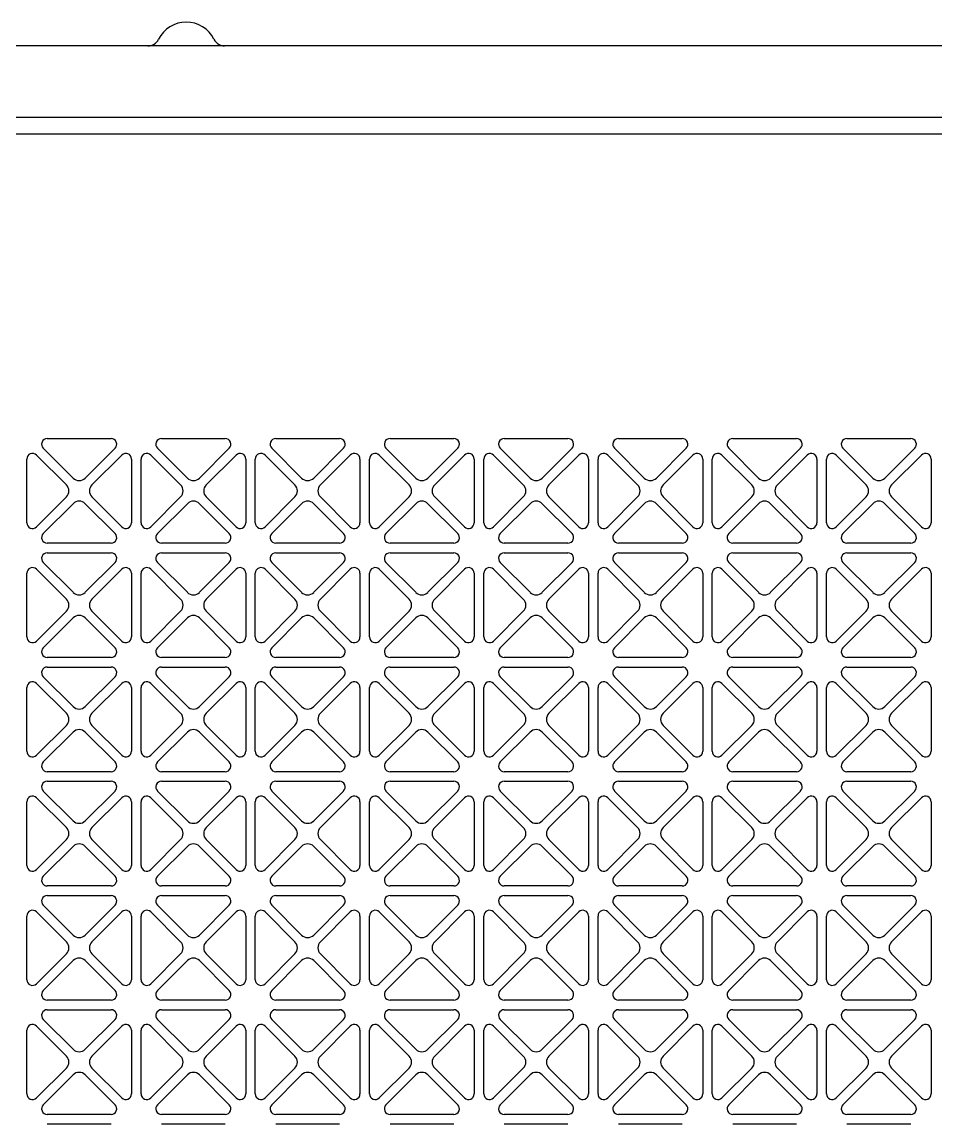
# Model space of a CAD drawing. Extents: x 59521 to 184406, y -1257 to 56672.
# Drawn here: x 69273.7 to 69465.7, y 19980.2 to 20211.7 of the extents above; entities that cross this region are included whole.
import ezdxf

# ---------------------------------------------------------------- set-up
doc = ezdxf.new("R2010")
doc.units = 0
doc.header["$MEASUREMENT"] = 0
doc.layers.get('0').update_dxf_attribs({"linetype": 'CONTINUOUS'})
for name, color, linetype in [('4215-12649_2_1_0', 7, 'CONTINUOUS'), ('4215-12661_1_0', 7, 'CONTINUOUS'), ('WANGKONG_0', 7, 'CONTINUOUS')]:
    doc.layers.add(name, color=color, linetype=linetype)

# ---------------------------------------------------------------- blocks, each defined once
blk = doc.blocks.new('ju77')
at = {"layer": '4215-12649_2_1_0', "color": 87, "linetype": 'Continuous'}
for p, q in [((325.96, 477.5), (-405.04, 477.5)), ((-405.04, 462.5), (325.96, 462.5))]:
    blk.add_line(p, q, dxfattribs=at)
for centre, radius, start, end in [((-189.54, 476), 6.5, 26.3878, 153.6122), ((-197.6, 480), 2.5, 270, 333.6122), ((-181.48, 480), 2.5, 206.3878, 270)]:
    blk.add_arc(centre, radius, start, end, dxfattribs=at)
at = {"layer": '4215-12661_1_0', "color": 87, "linetype": 'Continuous'}
blk.add_line((-397.04, 459), (316.96, 459), dxfattribs=at)
at = {"layer": 'WANGKONG_0', "color": 87, "linetype": 'Continuous'}
for p, q in [((-218.73, 395), (-205.35, 395)), ((-194.73, 395), (-181.35, 395)), ((-170.73, 395), (-157.35, 395)), ((-146.73, 395), (-133.35, 395)), ((-122.73, 395), (-109.35, 395)), ((-98.73, 395), (-85.35, 395)), ((-74.73, 395), (-61.35, 395)), ((-50.73, 395), (-37.35, 395)), ((-220.99, 391.54), (-214.73, 385.27)), ((-213.31, 386.69), (-219.58, 392.95)), ((-204.5, 392.95), (-210.77, 386.69)), ((-209.35, 385.27), (-203.09, 391.54)), ((-196.99, 391.54), (-190.73, 385.27)), ((-189.31, 386.69), (-195.58, 392.95)), ((-180.5, 392.95), (-186.77, 386.69)), ((-185.35, 385.27), (-179.09, 391.54)), ((-172.99, 391.54), (-166.73, 385.27)), ((-165.31, 386.69), (-171.58, 392.95)), ((-156.5, 392.95), (-162.77, 386.69)), ((-161.35, 385.27), (-155.09, 391.54)), ((-148.99, 391.54), (-142.73, 385.27)), ((-141.31, 386.69), (-147.58, 392.95)), ((-132.5, 392.95), (-138.77, 386.69)), ((-137.35, 385.27), (-131.09, 391.54)), ((-124.99, 391.54), (-118.73, 385.27)), ((-117.31, 386.69), (-123.58, 392.95)), ((-108.5, 392.95), (-114.77, 386.69)), ((-113.35, 385.27), (-107.09, 391.54)), ((-100.99, 391.54), (-94.73, 385.27)), ((-93.31, 386.69), (-99.58, 392.95)), ((-84.5, 392.95), (-90.77, 386.69)), ((-89.35, 385.27), (-83.09, 391.54)), ((-76.99, 391.54), (-70.73, 385.27)), ((-69.31, 386.69), (-75.58, 392.95)), ((-60.5, 392.95), (-66.77, 386.69)), ((-65.35, 385.27), (-59.09, 391.54)), ((-52.99, 391.54), (-46.73, 385.27)), ((-45.31, 386.69), (-51.58, 392.95)), ((-36.5, 392.95), (-42.77, 386.69)), ((-41.35, 385.27), (-35.09, 391.54)), ((-223.04, 377.31), (-223.04, 390.69)), ((-201.04, 390.69), (-201.04, 377.31)), ((-199.04, 377.31), (-199.04, 390.69)), ((-177.04, 390.69), (-177.04, 377.31)), ((-175.04, 377.31), (-175.04, 390.69)), ((-153.04, 390.69), (-153.04, 377.31)), ((-151.04, 377.31), (-151.04, 390.69)), ((-129.04, 390.69), (-129.04, 377.31)), ((-127.04, 377.31), (-127.04, 390.69)), ((-105.04, 390.69), (-105.04, 377.31)), ((-103.04, 377.31), (-103.04, 390.69)), ((-81.04, 390.69), (-81.04, 377.31)), ((-79.04, 377.31), (-79.04, 390.69)), ((-57.04, 390.69), (-57.04, 377.31)), ((-55.04, 377.31), (-55.04, 390.69)), ((-33.04, 390.69), (-33.04, 377.31)), ((-214.73, 382.73), (-220.99, 376.46)), ((-203.09, 376.46), (-209.35, 382.73)), ((-190.73, 382.73), (-196.99, 376.46)), ((-179.09, 376.46), (-185.35, 382.73)), ((-166.73, 382.73), (-172.99, 376.46)), ((-155.09, 376.46), (-161.35, 382.73)), ((-142.73, 382.73), (-148.99, 376.46)), ((-131.09, 376.46), (-137.35, 382.73)), ((-118.73, 382.73), (-124.99, 376.46)), ((-107.09, 376.46), (-113.35, 382.73)), ((-94.73, 382.73), (-100.99, 376.46)), ((-83.09, 376.46), (-89.35, 382.73)), ((-70.73, 382.73), (-76.99, 376.46)), ((-59.09, 376.46), (-65.35, 382.73)), ((-46.73, 382.73), (-52.99, 376.46)), ((-35.09, 376.46), (-41.35, 382.73)), ((-219.58, 375.05), (-213.31, 381.31)), ((-210.77, 381.31), (-204.5, 375.05)), ((-195.58, 375.05), (-189.31, 381.31)), ((-186.77, 381.31), (-180.5, 375.05)), ((-171.58, 375.05), (-165.31, 381.31)), ((-162.77, 381.31), (-156.5, 375.05)), ((-147.58, 375.05), (-141.31, 381.31)), ((-138.77, 381.31), (-132.5, 375.05)), ((-123.58, 375.05), (-117.31, 381.31)), ((-114.77, 381.31), (-108.5, 375.05)), ((-99.58, 375.05), (-93.31, 381.31)), ((-90.77, 381.31), (-84.5, 375.05)), ((-75.58, 375.05), (-69.31, 381.31)), ((-66.77, 381.31), (-60.5, 375.05)), ((-51.58, 375.05), (-45.31, 381.31)), ((-42.77, 381.31), (-36.5, 375.05)), ((-205.35, 373), (-218.73, 373)), ((-181.35, 373), (-194.73, 373)), ((-157.35, 373), (-170.73, 373)), ((-133.35, 373), (-146.73, 373)), ((-109.35, 373), (-122.73, 373)), ((-85.35, 373), (-98.73, 373)), ((-61.35, 373), (-74.73, 373)), ((-37.35, 373), (-50.73, 373)), ((-218.73, 371), (-205.35, 371)), ((-194.73, 371), (-181.35, 371)), ((-170.73, 371), (-157.35, 371)), ((-146.73, 371), (-133.35, 371)), ((-122.73, 371), (-109.35, 371)), ((-98.73, 371), (-85.35, 371)), ((-74.73, 371), (-61.35, 371)), ((-50.73, 371), (-37.35, 371)), ((-213.31, 362.69), (-219.58, 368.95)), ((-204.5, 368.95), (-210.77, 362.69)), ((-189.31, 362.69), (-195.58, 368.95)), ((-180.5, 368.95), (-186.77, 362.69)), ((-165.31, 362.69), (-171.58, 368.95)), ((-156.5, 368.95), (-162.77, 362.69)), ((-141.31, 362.69), (-147.58, 368.95)), ((-132.5, 368.95), (-138.77, 362.69)), ((-117.31, 362.69), (-123.58, 368.95)), ((-108.5, 368.95), (-114.77, 362.69)), ((-93.31, 362.69), (-99.58, 368.95)), ((-84.5, 368.95), (-90.77, 362.69)), ((-69.31, 362.69), (-75.58, 368.95)), ((-60.5, 368.95), (-66.77, 362.69)), ((-45.31, 362.69), (-51.58, 368.95)), ((-36.5, 368.95), (-42.77, 362.69)), ((-223.04, 353.31), (-223.04, 366.69)), ((-220.99, 367.54), (-214.73, 361.27)), ((-209.35, 361.27), (-203.09, 367.54)), ((-201.04, 366.69), (-201.04, 353.31)), ((-199.04, 353.31), (-199.04, 366.69)), ((-196.99, 367.54), (-190.73, 361.27)), ((-185.35, 361.27), (-179.09, 367.54)), ((-177.04, 366.69), (-177.04, 353.31)), ((-175.04, 353.31), (-175.04, 366.69)), ((-172.99, 367.54), (-166.73, 361.27)), ((-161.35, 361.27), (-155.09, 367.54)), ((-153.04, 366.69), (-153.04, 353.31)), ((-151.04, 353.31), (-151.04, 366.69)), ((-148.99, 367.54), (-142.73, 361.27)), ((-137.35, 361.27), (-131.09, 367.54)), ((-129.04, 366.69), (-129.04, 353.31)), ((-127.04, 353.31), (-127.04, 366.69)), ((-124.99, 367.54), (-118.73, 361.27)), ((-113.35, 361.27), (-107.09, 367.54)), ((-105.04, 366.69), (-105.04, 353.31)), ((-103.04, 353.31), (-103.04, 366.69)), ((-100.99, 367.54), (-94.73, 361.27)), ((-89.35, 361.27), (-83.09, 367.54)), ((-81.04, 366.69), (-81.04, 353.31)), ((-79.04, 353.31), (-79.04, 366.69)), ((-76.99, 367.54), (-70.73, 361.27)), ((-65.35, 361.27), (-59.09, 367.54)), ((-57.04, 366.69), (-57.04, 353.31)), ((-55.04, 353.31), (-55.04, 366.69)), ((-52.99, 367.54), (-46.73, 361.27)), ((-41.35, 361.27), (-35.09, 367.54)), ((-33.04, 366.69), (-33.04, 353.31)), ((-214.73, 358.73), (-220.99, 352.46)), ((-219.58, 351.05), (-213.31, 357.31)), ((-210.77, 357.31), (-204.5, 351.05)), ((-203.09, 352.46), (-209.35, 358.73)), ((-190.73, 358.73), (-196.99, 352.46)), ((-195.58, 351.05), (-189.31, 357.31)), ((-186.77, 357.31), (-180.5, 351.05)), ((-179.09, 352.46), (-185.35, 358.73)), ((-166.73, 358.73), (-172.99, 352.46)), ((-171.58, 351.05), (-165.31, 357.31)), ((-162.77, 357.31), (-156.5, 351.05)), ((-155.09, 352.46), (-161.35, 358.73)), ((-142.73, 358.73), (-148.99, 352.46)), ((-147.58, 351.05), (-141.31, 357.31)), ((-138.77, 357.31), (-132.5, 351.05)), ((-131.09, 352.46), (-137.35, 358.73)), ((-118.73, 358.73), (-124.99, 352.46)), ((-123.58, 351.05), (-117.31, 357.31)), ((-114.77, 357.31), (-108.5, 351.05)), ((-107.09, 352.46), (-113.35, 358.73)), ((-94.73, 358.73), (-100.99, 352.46)), ((-99.58, 351.05), (-93.31, 357.31)), ((-90.77, 357.31), (-84.5, 351.05)), ((-83.09, 352.46), (-89.35, 358.73)), ((-70.73, 358.73), (-76.99, 352.46)), ((-75.58, 351.05), (-69.31, 357.31)), ((-66.77, 357.31), (-60.5, 351.05)), ((-59.09, 352.46), (-65.35, 358.73)), ((-46.73, 358.73), (-52.99, 352.46)), ((-51.58, 351.05), (-45.31, 357.31)), ((-42.77, 357.31), (-36.5, 351.05)), ((-35.09, 352.46), (-41.35, 358.73)), ((-205.35, 349), (-218.73, 349)), ((-181.35, 349), (-194.73, 349)), ((-157.35, 349), (-170.73, 349)), ((-133.35, 349), (-146.73, 349)), ((-109.35, 349), (-122.73, 349)), ((-85.35, 349), (-98.73, 349)), ((-61.35, 349), (-74.73, 349)), ((-37.35, 349), (-50.73, 349)), ((-213.31, 338.69), (-219.58, 344.95)), ((-218.73, 347), (-205.35, 347)), ((-204.5, 344.95), (-210.77, 338.69)), ((-189.31, 338.69), (-195.58, 344.95)), ((-194.73, 347), (-181.35, 347)), ((-180.5, 344.95), (-186.77, 338.69)), ((-165.31, 338.69), (-171.58, 344.95)), ((-170.73, 347), (-157.35, 347)), ((-156.5, 344.95), (-162.77, 338.69)), ((-141.31, 338.69), (-147.58, 344.95)), ((-146.73, 347), (-133.35, 347)), ((-132.5, 344.95), (-138.77, 338.69)), ((-117.31, 338.69), (-123.58, 344.95)), ((-122.73, 347), (-109.35, 347)), ((-108.5, 344.95), (-114.77, 338.69)), ((-93.31, 338.69), (-99.58, 344.95)), ((-98.73, 347), (-85.35, 347)), ((-84.5, 344.95), (-90.77, 338.69)), ((-69.31, 338.69), (-75.58, 344.95)), ((-74.73, 347), (-61.35, 347)), ((-60.5, 344.95), (-66.77, 338.69)), ((-45.31, 338.69), (-51.58, 344.95)), ((-50.73, 347), (-37.35, 347)), ((-36.5, 344.95), (-42.77, 338.69)), ((-223.04, 329.31), (-223.04, 342.69)), ((-220.99, 343.54), (-214.73, 337.27)), ((-209.35, 337.27), (-203.09, 343.54)), ((-201.04, 342.69), (-201.04, 329.31)), ((-199.04, 329.31), (-199.04, 342.69)), ((-196.99, 343.54), (-190.73, 337.27)), ((-185.35, 337.27), (-179.09, 343.54)), ((-177.04, 342.69), (-177.04, 329.31)), ((-175.04, 329.31), (-175.04, 342.69)), ((-172.99, 343.54), (-166.73, 337.27)), ((-161.35, 337.27), (-155.09, 343.54)), ((-153.04, 342.69), (-153.04, 329.31)), ((-151.04, 329.31), (-151.04, 342.69)), ((-148.99, 343.54), (-142.73, 337.27)), ((-137.35, 337.27), (-131.09, 343.54)), ((-129.04, 342.69), (-129.04, 329.31)), ((-127.04, 329.31), (-127.04, 342.69)), ((-124.99, 343.54), (-118.73, 337.27)), ((-113.35, 337.27), (-107.09, 343.54)), ((-105.04, 342.69), (-105.04, 329.31)), ((-103.04, 329.31), (-103.04, 342.69)), ((-100.99, 343.54), (-94.73, 337.27)), ((-89.35, 337.27), (-83.09, 343.54)), ((-81.04, 342.69), (-81.04, 329.31)), ((-79.04, 329.31), (-79.04, 342.69)), ((-76.99, 343.54), (-70.73, 337.27)), ((-65.35, 337.27), (-59.09, 343.54)), ((-57.04, 342.69), (-57.04, 329.31)), ((-55.04, 329.31), (-55.04, 342.69)), ((-52.99, 343.54), (-46.73, 337.27)), ((-41.35, 337.27), (-35.09, 343.54)), ((-33.04, 342.69), (-33.04, 329.31)), ((-214.73, 334.73), (-220.99, 328.46)), ((-203.09, 328.46), (-209.35, 334.73)), ((-190.73, 334.73), (-196.99, 328.46)), ((-179.09, 328.46), (-185.35, 334.73)), ((-166.73, 334.73), (-172.99, 328.46)), ((-155.09, 328.46), (-161.35, 334.73)), ((-142.73, 334.73), (-148.99, 328.46)), ((-131.09, 328.46), (-137.35, 334.73)), ((-118.73, 334.73), (-124.99, 328.46)), ((-107.09, 328.46), (-113.35, 334.73)), ((-94.73, 334.73), (-100.99, 328.46)), ((-83.09, 328.46), (-89.35, 334.73)), ((-70.73, 334.73), (-76.99, 328.46)), ((-59.09, 328.46), (-65.35, 334.73)), ((-46.73, 334.73), (-52.99, 328.46)), ((-35.09, 328.46), (-41.35, 334.73)), ((-219.58, 327.05), (-213.31, 333.31)), ((-210.77, 333.31), (-204.5, 327.05)), ((-195.58, 327.05), (-189.31, 333.31)), ((-186.77, 333.31), (-180.5, 327.05)), ((-171.58, 327.05), (-165.31, 333.31)), ((-162.77, 333.31), (-156.5, 327.05)), ((-147.58, 327.05), (-141.31, 333.31)), ((-138.77, 333.31), (-132.5, 327.05)), ((-123.58, 327.05), (-117.31, 333.31)), ((-114.77, 333.31), (-108.5, 327.05)), ((-99.58, 327.05), (-93.31, 333.31)), ((-90.77, 333.31), (-84.5, 327.05)), ((-75.58, 327.05), (-69.31, 333.31)), ((-66.77, 333.31), (-60.5, 327.05)), ((-51.58, 327.05), (-45.31, 333.31)), ((-42.77, 333.31), (-36.5, 327.05)), ((-205.35, 325), (-218.73, 325)), ((-181.35, 325), (-194.73, 325)), ((-157.35, 325), (-170.73, 325)), ((-133.35, 325), (-146.73, 325)), ((-109.35, 325), (-122.73, 325)), ((-85.35, 325), (-98.73, 325)), ((-61.35, 325), (-74.73, 325)), ((-37.35, 325), (-50.73, 325)), ((-218.73, 323), (-205.35, 323)), ((-194.73, 323), (-181.35, 323)), ((-170.73, 323), (-157.35, 323)), ((-146.73, 323), (-133.35, 323)), ((-122.73, 323), (-109.35, 323)), ((-98.73, 323), (-85.35, 323)), ((-74.73, 323), (-61.35, 323)), ((-50.73, 323), (-37.35, 323)), ((-220.99, 319.54), (-214.73, 313.27)), ((-213.31, 314.69), (-219.58, 320.95)), ((-204.5, 320.95), (-210.77, 314.69)), ((-209.35, 313.27), (-203.09, 319.54)), ((-196.99, 319.54), (-190.73, 313.27)), ((-189.31, 314.69), (-195.58, 320.95)), ((-180.5, 320.95), (-186.77, 314.69)), ((-185.35, 313.27), (-179.09, 319.54)), ((-172.99, 319.54), (-166.73, 313.27)), ((-165.31, 314.69), (-171.58, 320.95)), ((-156.5, 320.95), (-162.77, 314.69)), ((-161.35, 313.27), (-155.09, 319.54)), ((-148.99, 319.54), (-142.73, 313.27)), ((-141.31, 314.69), (-147.58, 320.95)), ((-132.5, 320.95), (-138.77, 314.69)), ((-137.35, 313.27), (-131.09, 319.54)), ((-124.99, 319.54), (-118.73, 313.27)), ((-117.31, 314.69), (-123.58, 320.95)), ((-108.5, 320.95), (-114.77, 314.69)), ((-113.35, 313.27), (-107.09, 319.54)), ((-100.99, 319.54), (-94.73, 313.27)), ((-93.31, 314.69), (-99.58, 320.95)), ((-84.5, 320.95), (-90.77, 314.69)), ((-89.35, 313.27), (-83.09, 319.54)), ((-76.99, 319.54), (-70.73, 313.27)), ((-69.31, 314.69), (-75.58, 320.95)), ((-60.5, 320.95), (-66.77, 314.69)), ((-65.35, 313.27), (-59.09, 319.54)), ((-52.99, 319.54), (-46.73, 313.27)), ((-45.31, 314.69), (-51.58, 320.95)), ((-36.5, 320.95), (-42.77, 314.69)), ((-41.35, 313.27), (-35.09, 319.54)), ((-223.04, 305.31), (-223.04, 318.69)), ((-201.04, 318.69), (-201.04, 305.31)), ((-199.04, 305.31), (-199.04, 318.69)), ((-177.04, 318.69), (-177.04, 305.31)), ((-175.04, 305.31), (-175.04, 318.69)), ((-153.04, 318.69), (-153.04, 305.31)), ((-151.04, 305.31), (-151.04, 318.69)), ((-129.04, 318.69), (-129.04, 305.31)), ((-127.04, 305.31), (-127.04, 318.69)), ((-105.04, 318.69), (-105.04, 305.31)), ((-103.04, 305.31), (-103.04, 318.69)), ((-81.04, 318.69), (-81.04, 305.31)), ((-79.04, 305.31), (-79.04, 318.69)), ((-57.04, 318.69), (-57.04, 305.31)), ((-55.04, 305.31), (-55.04, 318.69)), ((-33.04, 318.69), (-33.04, 305.31)), ((-214.73, 310.73), (-220.99, 304.46)), ((-203.09, 304.46), (-209.35, 310.73)), ((-190.73, 310.73), (-196.99, 304.46)), ((-179.09, 304.46), (-185.35, 310.73)), ((-166.73, 310.73), (-172.99, 304.46)), ((-155.09, 304.46), (-161.35, 310.73)), ((-142.73, 310.73), (-148.99, 304.46)), ((-131.09, 304.46), (-137.35, 310.73)), ((-118.73, 310.73), (-124.99, 304.46)), ((-107.09, 304.46), (-113.35, 310.73)), ((-94.73, 310.73), (-100.99, 304.46)), ((-83.09, 304.46), (-89.35, 310.73)), ((-70.73, 310.73), (-76.99, 304.46)), ((-59.09, 304.46), (-65.35, 310.73)), ((-46.73, 310.73), (-52.99, 304.46)), ((-35.09, 304.46), (-41.35, 310.73)), ((-219.58, 303.05), (-213.31, 309.31)), ((-210.77, 309.31), (-204.5, 303.05)), ((-195.58, 303.05), (-189.31, 309.31)), ((-186.77, 309.31), (-180.5, 303.05)), ((-171.58, 303.05), (-165.31, 309.31)), ((-162.77, 309.31), (-156.5, 303.05)), ((-147.58, 303.05), (-141.31, 309.31)), ((-138.77, 309.31), (-132.5, 303.05)), ((-123.58, 303.05), (-117.31, 309.31)), ((-114.77, 309.31), (-108.5, 303.05)), ((-99.58, 303.05), (-93.31, 309.31)), ((-90.77, 309.31), (-84.5, 303.05)), ((-75.58, 303.05), (-69.31, 309.31)), ((-66.77, 309.31), (-60.5, 303.05)), ((-51.58, 303.05), (-45.31, 309.31)), ((-42.77, 309.31), (-36.5, 303.05)), ((-205.35, 301), (-218.73, 301)), ((-181.35, 301), (-194.73, 301)), ((-157.35, 301), (-170.73, 301)), ((-133.35, 301), (-146.73, 301)), ((-109.35, 301), (-122.73, 301)), ((-85.35, 301), (-98.73, 301)), ((-61.35, 301), (-74.73, 301)), ((-37.35, 301), (-50.73, 301)), ((-218.73, 299), (-205.35, 299)), ((-194.73, 299), (-181.35, 299)), ((-170.73, 299), (-157.35, 299)), ((-146.73, 299), (-133.35, 299)), ((-122.73, 299), (-109.35, 299)), ((-98.73, 299), (-85.35, 299)), ((-74.73, 299), (-61.35, 299)), ((-50.73, 299), (-37.35, 299)), ((-213.31, 290.69), (-219.58, 296.95)), ((-204.5, 296.95), (-210.77, 290.69)), ((-189.31, 290.69), (-195.58, 296.95)), ((-180.5, 296.95), (-186.77, 290.69)), ((-165.31, 290.69), (-171.58, 296.95)), ((-156.5, 296.95), (-162.77, 290.69)), ((-141.31, 290.69), (-147.58, 296.95)), ((-132.5, 296.95), (-138.77, 290.69)), ((-117.31, 290.69), (-123.58, 296.95)), ((-108.5, 296.95), (-114.77, 290.69)), ((-93.31, 290.69), (-99.58, 296.95)), ((-84.5, 296.95), (-90.77, 290.69)), ((-69.31, 290.69), (-75.58, 296.95)), ((-60.5, 296.95), (-66.77, 290.69)), ((-45.31, 290.69), (-51.58, 296.95)), ((-36.5, 296.95), (-42.77, 290.69)), ((-223.04, 281.31), (-223.04, 294.69)), ((-220.99, 295.54), (-214.73, 289.27)), ((-209.35, 289.27), (-203.09, 295.54)), ((-201.04, 294.69), (-201.04, 281.31)), ((-199.04, 281.31), (-199.04, 294.69)), ((-196.99, 295.54), (-190.73, 289.27)), ((-185.35, 289.27), (-179.09, 295.54)), ((-177.04, 294.69), (-177.04, 281.31)), ((-175.04, 281.31), (-175.04, 294.69)), ((-172.99, 295.54), (-166.73, 289.27)), ((-161.35, 289.27), (-155.09, 295.54)), ((-153.04, 294.69), (-153.04, 281.31)), ((-151.04, 281.31), (-151.04, 294.69)), ((-148.99, 295.54), (-142.73, 289.27)), ((-137.35, 289.27), (-131.09, 295.54)), ((-129.04, 294.69), (-129.04, 281.31)), ((-127.04, 281.31), (-127.04, 294.69)), ((-124.99, 295.54), (-118.73, 289.27)), ((-113.35, 289.27), (-107.09, 295.54)), ((-105.04, 294.69), (-105.04, 281.31)), ((-103.04, 281.31), (-103.04, 294.69)), ((-100.99, 295.54), (-94.73, 289.27)), ((-89.35, 289.27), (-83.09, 295.54)), ((-81.04, 294.69), (-81.04, 281.31)), ((-79.04, 281.31), (-79.04, 294.69)), ((-76.99, 295.54), (-70.73, 289.27)), ((-65.35, 289.27), (-59.09, 295.54)), ((-57.04, 294.69), (-57.04, 281.31)), ((-55.04, 281.31), (-55.04, 294.69)), ((-52.99, 295.54), (-46.73, 289.27)), ((-41.35, 289.27), (-35.09, 295.54)), ((-33.04, 294.69), (-33.04, 281.31)), ((-214.73, 286.73), (-220.99, 280.46)), ((-219.58, 279.05), (-213.31, 285.31)), ((-210.77, 285.31), (-204.5, 279.05)), ((-203.09, 280.46), (-209.35, 286.73)), ((-190.73, 286.73), (-196.99, 280.46)), ((-195.58, 279.05), (-189.31, 285.31)), ((-186.77, 285.31), (-180.5, 279.05)), ((-179.09, 280.46), (-185.35, 286.73)), ((-166.73, 286.73), (-172.99, 280.46)), ((-171.58, 279.05), (-165.31, 285.31)), ((-162.77, 285.31), (-156.5, 279.05)), ((-155.09, 280.46), (-161.35, 286.73)), ((-142.73, 286.73), (-148.99, 280.46)), ((-147.58, 279.05), (-141.31, 285.31)), ((-138.77, 285.31), (-132.5, 279.05)), ((-131.09, 280.46), (-137.35, 286.73)), ((-118.73, 286.73), (-124.99, 280.46)), ((-123.58, 279.05), (-117.31, 285.31)), ((-114.77, 285.31), (-108.5, 279.05)), ((-107.09, 280.46), (-113.35, 286.73)), ((-94.73, 286.73), (-100.99, 280.46)), ((-99.58, 279.05), (-93.31, 285.31)), ((-90.77, 285.31), (-84.5, 279.05)), ((-83.09, 280.46), (-89.35, 286.73)), ((-70.73, 286.73), (-76.99, 280.46)), ((-75.58, 279.05), (-69.31, 285.31)), ((-66.77, 285.31), (-60.5, 279.05)), ((-59.09, 280.46), (-65.35, 286.73)), ((-46.73, 286.73), (-52.99, 280.46)), ((-51.58, 279.05), (-45.31, 285.31)), ((-42.77, 285.31), (-36.5, 279.05)), ((-35.09, 280.46), (-41.35, 286.73)), ((-205.35, 277), (-218.73, 277)), ((-181.35, 277), (-194.73, 277)), ((-157.35, 277), (-170.73, 277)), ((-133.35, 277), (-146.73, 277)), ((-109.35, 277), (-122.73, 277)), ((-85.35, 277), (-98.73, 277)), ((-61.35, 277), (-74.73, 277)), ((-37.35, 277), (-50.73, 277)), ((-218.73, 275), (-205.35, 275)), ((-194.73, 275), (-181.35, 275)), ((-170.73, 275), (-157.35, 275)), ((-146.73, 275), (-133.35, 275)), ((-122.73, 275), (-109.35, 275)), ((-98.73, 275), (-85.35, 275)), ((-74.73, 275), (-61.35, 275)), ((-50.73, 275), (-37.35, 275)), ((-220.99, 271.54), (-214.73, 265.27)), ((-213.31, 266.69), (-219.58, 272.95)), ((-204.5, 272.95), (-210.77, 266.69)), ((-209.35, 265.27), (-203.09, 271.54)), ((-196.99, 271.54), (-190.73, 265.27)), ((-189.31, 266.69), (-195.58, 272.95)), ((-180.5, 272.95), (-186.77, 266.69)), ((-185.35, 265.27), (-179.09, 271.54)), ((-172.99, 271.54), (-166.73, 265.27)), ((-165.31, 266.69), (-171.58, 272.95)), ((-156.5, 272.95), (-162.77, 266.69)), ((-161.35, 265.27), (-155.09, 271.54)), ((-148.99, 271.54), (-142.73, 265.27)), ((-141.31, 266.69), (-147.58, 272.95)), ((-132.5, 272.95), (-138.77, 266.69)), ((-137.35, 265.27), (-131.09, 271.54)), ((-124.99, 271.54), (-118.73, 265.27)), ((-117.31, 266.69), (-123.58, 272.95)), ((-108.5, 272.95), (-114.77, 266.69)), ((-113.35, 265.27), (-107.09, 271.54)), ((-100.99, 271.54), (-94.73, 265.27)), ((-93.31, 266.69), (-99.58, 272.95)), ((-84.5, 272.95), (-90.77, 266.69)), ((-89.35, 265.27), (-83.09, 271.54)), ((-76.99, 271.54), (-70.73, 265.27)), ((-69.31, 266.69), (-75.58, 272.95)), ((-60.5, 272.95), (-66.77, 266.69)), ((-65.35, 265.27), (-59.09, 271.54)), ((-52.99, 271.54), (-46.73, 265.27)), ((-45.31, 266.69), (-51.58, 272.95)), ((-36.5, 272.95), (-42.77, 266.69)), ((-41.35, 265.27), (-35.09, 271.54)), ((-223.04, 257.31), (-223.04, 270.69)), ((-201.04, 270.69), (-201.04, 257.31)), ((-199.04, 257.31), (-199.04, 270.69)), ((-177.04, 270.69), (-177.04, 257.31)), ((-175.04, 257.31), (-175.04, 270.69)), ((-153.04, 270.69), (-153.04, 257.31)), ((-151.04, 257.31), (-151.04, 270.69)), ((-129.04, 270.69), (-129.04, 257.31)), ((-127.04, 257.31), (-127.04, 270.69)), ((-105.04, 270.69), (-105.04, 257.31)), ((-103.04, 257.31), (-103.04, 270.69)), ((-81.04, 270.69), (-81.04, 257.31)), ((-79.04, 257.31), (-79.04, 270.69)), ((-57.04, 270.69), (-57.04, 257.31)), ((-55.04, 257.31), (-55.04, 270.69)), ((-33.04, 270.69), (-33.04, 257.31)), ((-214.73, 262.73), (-220.99, 256.46)), ((-203.09, 256.46), (-209.35, 262.73)), ((-190.73, 262.73), (-196.99, 256.46)), ((-179.09, 256.46), (-185.35, 262.73)), ((-166.73, 262.73), (-172.99, 256.46)), ((-155.09, 256.46), (-161.35, 262.73)), ((-142.73, 262.73), (-148.99, 256.46)), ((-131.09, 256.46), (-137.35, 262.73)), ((-118.73, 262.73), (-124.99, 256.46)), ((-107.09, 256.46), (-113.35, 262.73)), ((-94.73, 262.73), (-100.99, 256.46)), ((-83.09, 256.46), (-89.35, 262.73)), ((-70.73, 262.73), (-76.99, 256.46)), ((-59.09, 256.46), (-65.35, 262.73)), ((-46.73, 262.73), (-52.99, 256.46)), ((-35.09, 256.46), (-41.35, 262.73)), ((-219.58, 255.05), (-213.31, 261.31)), ((-210.77, 261.31), (-204.5, 255.05)), ((-195.58, 255.05), (-189.31, 261.31)), ((-186.77, 261.31), (-180.5, 255.05)), ((-171.58, 255.05), (-165.31, 261.31)), ((-162.77, 261.31), (-156.5, 255.05)), ((-147.58, 255.05), (-141.31, 261.31)), ((-138.77, 261.31), (-132.5, 255.05)), ((-123.58, 255.05), (-117.31, 261.31)), ((-114.77, 261.31), (-108.5, 255.05)), ((-99.58, 255.05), (-93.31, 261.31)), ((-90.77, 261.31), (-84.5, 255.05)), ((-75.58, 255.05), (-69.31, 261.31)), ((-66.77, 261.31), (-60.5, 255.05)), ((-51.58, 255.05), (-45.31, 261.31)), ((-42.77, 261.31), (-36.5, 255.05)), ((-205.35, 253), (-218.73, 253)), ((-181.35, 253), (-194.73, 253)), ((-157.35, 253), (-170.73, 253)), ((-133.35, 253), (-146.73, 253)), ((-109.35, 253), (-122.73, 253)), ((-85.35, 253), (-98.73, 253)), ((-61.35, 253), (-74.73, 253)), ((-37.35, 253), (-50.73, 253)), ((-218.73, 251), (-205.35, 251)), ((-194.73, 251), (-181.35, 251)), ((-170.73, 251), (-157.35, 251)), ((-146.73, 251), (-133.35, 251)), ((-122.73, 251), (-109.35, 251)), ((-98.73, 251), (-85.35, 251)), ((-74.73, 251), (-61.35, 251)), ((-50.73, 251), (-37.35, 251))]:
    blk.add_line(p, q, dxfattribs=at)
for centre, radius, start, end in [((-218.73, 393.8), 1.2, 90, 225), ((-205.35, 393.8), 1.2, 315, 90), ((-194.73, 393.8), 1.2, 90, 225), ((-181.35, 393.8), 1.2, 315, 90), ((-170.73, 393.8), 1.2, 90, 225), ((-157.35, 393.8), 1.2, 315, 90), ((-146.73, 393.8), 1.2, 90, 225), ((-133.35, 393.8), 1.2, 315, 90), ((-122.73, 393.8), 1.2, 90, 225), ((-109.35, 393.8), 1.2, 315, 90), ((-98.73, 393.8), 1.2, 90, 225), ((-85.35, 393.8), 1.2, 315, 90), ((-74.73, 393.8), 1.2, 90, 225), ((-61.35, 393.8), 1.2, 315, 90), ((-50.73, 393.8), 1.2, 90, 225), ((-37.35, 393.8), 1.2, 315, 90), ((-221.84, 390.69), 1.2, 45, 180), ((-202.24, 390.69), 1.2, 0, 135), ((-197.84, 390.69), 1.2, 45, 180), ((-178.24, 390.69), 1.2, 0, 135), ((-173.84, 390.69), 1.2, 45, 180), ((-154.24, 390.69), 1.2, 0, 135), ((-149.84, 390.69), 1.2, 45, 180), ((-130.24, 390.69), 1.2, 0, 135), ((-125.84, 390.69), 1.2, 45, 180), ((-106.24, 390.69), 1.2, 0, 135), ((-101.84, 390.69), 1.2, 45, 180), ((-82.24, 390.69), 1.2, 0, 135), ((-77.84, 390.69), 1.2, 45, 180), ((-58.24, 390.69), 1.2, 0, 135), ((-53.84, 390.69), 1.2, 45, 180), ((-34.24, 390.69), 1.2, 0, 135), ((-212.04, 387.96), 1.8, 225, 315), ((-188.04, 387.96), 1.8, 225, 315), ((-164.04, 387.96), 1.8, 225, 315), ((-140.04, 387.96), 1.8, 225, 315), ((-116.04, 387.96), 1.8, 225, 315), ((-92.04, 387.96), 1.8, 225, 315), ((-68.04, 387.96), 1.8, 225, 315), ((-44.04, 387.96), 1.8, 225, 315), ((-216, 384), 1.8, 315, 45), ((-208.08, 384), 1.8, 135, 225), ((-192, 384), 1.8, 315, 45), ((-184.08, 384), 1.8, 135, 225), ((-168, 384), 1.8, 315, 45), ((-160.08, 384), 1.8, 135, 225), ((-144, 384), 1.8, 315, 45), ((-136.08, 384), 1.8, 135, 225), ((-120, 384), 1.8, 315, 45), ((-112.08, 384), 1.8, 135, 225), ((-96, 384), 1.8, 315, 45), ((-88.08, 384), 1.8, 135, 225), ((-72, 384), 1.8, 315, 45), ((-64.08, 384), 1.8, 135, 225), ((-48, 384), 1.8, 315, 45), ((-40.08, 384), 1.8, 135, 225), ((-212.04, 380.04), 1.8, 45, 135), ((-188.04, 380.04), 1.8, 45, 135), ((-164.04, 380.04), 1.8, 45, 135), ((-140.04, 380.04), 1.8, 45, 135), ((-116.04, 380.04), 1.8, 45, 135), ((-92.04, 380.04), 1.8, 45, 135), ((-68.04, 380.04), 1.8, 45, 135), ((-44.04, 380.04), 1.8, 45, 135), ((-221.84, 377.31), 1.2, 180, 315), ((-218.73, 374.2), 1.2, 135, 270), ((-205.35, 374.2), 1.2, 270, 45), ((-202.24, 377.31), 1.2, 225, 0), ((-197.84, 377.31), 1.2, 180, 315), ((-194.73, 374.2), 1.2, 135, 270), ((-181.35, 374.2), 1.2, 270, 45), ((-178.24, 377.31), 1.2, 225, 0), ((-173.84, 377.31), 1.2, 180, 315), ((-170.73, 374.2), 1.2, 135, 270), ((-157.35, 374.2), 1.2, 270, 45), ((-154.24, 377.31), 1.2, 225, 0), ((-149.84, 377.31), 1.2, 180, 315), ((-146.73, 374.2), 1.2, 135, 270), ((-133.35, 374.2), 1.2, 270, 45), ((-130.24, 377.31), 1.2, 225, 0), ((-125.84, 377.31), 1.2, 180, 315), ((-122.73, 374.2), 1.2, 135, 270), ((-109.35, 374.2), 1.2, 270, 45), ((-106.24, 377.31), 1.2, 225, 0), ((-101.84, 377.31), 1.2, 180, 315), ((-98.73, 374.2), 1.2, 135, 270), ((-85.35, 374.2), 1.2, 270, 45), ((-82.24, 377.31), 1.2, 225, 0), ((-77.84, 377.31), 1.2, 180, 315), ((-74.73, 374.2), 1.2, 135, 270), ((-61.35, 374.2), 1.2, 270, 45), ((-58.24, 377.31), 1.2, 225, 0), ((-53.84, 377.31), 1.2, 180, 315), ((-50.73, 374.2), 1.2, 135, 270), ((-37.35, 374.2), 1.2, 270, 45), ((-34.24, 377.31), 1.2, 225, 0), ((-218.73, 369.8), 1.2, 90, 225), ((-205.35, 369.8), 1.2, 315, 90), ((-194.73, 369.8), 1.2, 90, 225), ((-181.35, 369.8), 1.2, 315, 90), ((-170.73, 369.8), 1.2, 90, 225), ((-157.35, 369.8), 1.2, 315, 90), ((-146.73, 369.8), 1.2, 90, 225), ((-133.35, 369.8), 1.2, 315, 90), ((-122.73, 369.8), 1.2, 90, 225), ((-109.35, 369.8), 1.2, 315, 90), ((-98.73, 369.8), 1.2, 90, 225), ((-85.35, 369.8), 1.2, 315, 90), ((-74.73, 369.8), 1.2, 90, 225), ((-61.35, 369.8), 1.2, 315, 90), ((-50.73, 369.8), 1.2, 90, 225), ((-37.35, 369.8), 1.2, 315, 90), ((-221.84, 366.69), 1.2, 45, 180), ((-202.24, 366.69), 1.2, 0, 135), ((-197.84, 366.69), 1.2, 45, 180), ((-178.24, 366.69), 1.2, 0, 135), ((-173.84, 366.69), 1.2, 45, 180), ((-154.24, 366.69), 1.2, 0, 135), ((-149.84, 366.69), 1.2, 45, 180), ((-130.24, 366.69), 1.2, 0, 135), ((-125.84, 366.69), 1.2, 45, 180), ((-106.24, 366.69), 1.2, 0, 135), ((-101.84, 366.69), 1.2, 45, 180), ((-82.24, 366.69), 1.2, 0, 135), ((-77.84, 366.69), 1.2, 45, 180), ((-58.24, 366.69), 1.2, 0, 135), ((-53.84, 366.69), 1.2, 45, 180), ((-34.24, 366.69), 1.2, 0, 135), ((-216, 360), 1.8, 315, 45), ((-212.04, 363.96), 1.8, 225, 315), ((-208.08, 360), 1.8, 135, 225), ((-192, 360), 1.8, 315, 45), ((-188.04, 363.96), 1.8, 225, 315), ((-184.08, 360), 1.8, 135, 225), ((-168, 360), 1.8, 315, 45), ((-164.04, 363.96), 1.8, 225, 315), ((-160.08, 360), 1.8, 135, 225), ((-144, 360), 1.8, 315, 45), ((-140.04, 363.96), 1.8, 225, 315), ((-136.08, 360), 1.8, 135, 225), ((-120, 360), 1.8, 315, 45), ((-116.04, 363.96), 1.8, 225, 315), ((-112.08, 360), 1.8, 135, 225), ((-96, 360), 1.8, 315, 45), ((-92.04, 363.96), 1.8, 225, 315), ((-88.08, 360), 1.8, 135, 225), ((-72, 360), 1.8, 315, 45), ((-68.04, 363.96), 1.8, 225, 315), ((-64.08, 360), 1.8, 135, 225), ((-48, 360), 1.8, 315, 45), ((-44.04, 363.96), 1.8, 225, 315), ((-40.08, 360), 1.8, 135, 225), ((-212.04, 356.04), 1.8, 45, 135), ((-188.04, 356.04), 1.8, 45, 135), ((-164.04, 356.04), 1.8, 45, 135), ((-140.04, 356.04), 1.8, 45, 135), ((-116.04, 356.04), 1.8, 45, 135), ((-92.04, 356.04), 1.8, 45, 135), ((-68.04, 356.04), 1.8, 45, 135), ((-44.04, 356.04), 1.8, 45, 135), ((-221.84, 353.31), 1.2, 180, 315), ((-202.24, 353.31), 1.2, 225, 0), ((-197.84, 353.31), 1.2, 180, 315), ((-178.24, 353.31), 1.2, 225, 0), ((-173.84, 353.31), 1.2, 180, 315), ((-154.24, 353.31), 1.2, 225, 0), ((-149.84, 353.31), 1.2, 180, 315), ((-130.24, 353.31), 1.2, 225, 0), ((-125.84, 353.31), 1.2, 180, 315), ((-106.24, 353.31), 1.2, 225, 0), ((-101.84, 353.31), 1.2, 180, 315), ((-82.24, 353.31), 1.2, 225, 0), ((-77.84, 353.31), 1.2, 180, 315), ((-58.24, 353.31), 1.2, 225, 0), ((-53.84, 353.31), 1.2, 180, 315), ((-34.24, 353.31), 1.2, 225, 0), ((-218.73, 350.2), 1.2, 135, 270), ((-205.35, 350.2), 1.2, 270, 45), ((-194.73, 350.2), 1.2, 135, 270), ((-181.35, 350.2), 1.2, 270, 45), ((-170.73, 350.2), 1.2, 135, 270), ((-157.35, 350.2), 1.2, 270, 45), ((-146.73, 350.2), 1.2, 135, 270), ((-133.35, 350.2), 1.2, 270, 45), ((-122.73, 350.2), 1.2, 135, 270), ((-109.35, 350.2), 1.2, 270, 45), ((-98.73, 350.2), 1.2, 135, 270), ((-85.35, 350.2), 1.2, 270, 45), ((-74.73, 350.2), 1.2, 135, 270), ((-61.35, 350.2), 1.2, 270, 45), ((-50.73, 350.2), 1.2, 135, 270), ((-37.35, 350.2), 1.2, 270, 45), ((-218.73, 345.8), 1.2, 90, 225), ((-205.35, 345.8), 1.2, 315, 90), ((-194.73, 345.8), 1.2, 90, 225), ((-181.35, 345.8), 1.2, 315, 90), ((-170.73, 345.8), 1.2, 90, 225), ((-157.35, 345.8), 1.2, 315, 90), ((-146.73, 345.8), 1.2, 90, 225), ((-133.35, 345.8), 1.2, 315, 90), ((-122.73, 345.8), 1.2, 90, 225), ((-109.35, 345.8), 1.2, 315, 90), ((-98.73, 345.8), 1.2, 90, 225), ((-85.35, 345.8), 1.2, 315, 90), ((-74.73, 345.8), 1.2, 90, 225), ((-61.35, 345.8), 1.2, 315, 90), ((-50.73, 345.8), 1.2, 90, 225), ((-37.35, 345.8), 1.2, 315, 90), ((-221.84, 342.69), 1.2, 45, 180), ((-202.24, 342.69), 1.2, 0, 135), ((-197.84, 342.69), 1.2, 45, 180), ((-178.24, 342.69), 1.2, 0, 135), ((-173.84, 342.69), 1.2, 45, 180), ((-154.24, 342.69), 1.2, 0, 135), ((-149.84, 342.69), 1.2, 45, 180), ((-130.24, 342.69), 1.2, 0, 135), ((-125.84, 342.69), 1.2, 45, 180), ((-106.24, 342.69), 1.2, 0, 135), ((-101.84, 342.69), 1.2, 45, 180), ((-82.24, 342.69), 1.2, 0, 135), ((-77.84, 342.69), 1.2, 45, 180), ((-58.24, 342.69), 1.2, 0, 135), ((-53.84, 342.69), 1.2, 45, 180), ((-34.24, 342.69), 1.2, 0, 135), ((-212.04, 339.96), 1.8, 225, 315), ((-188.04, 339.96), 1.8, 225, 315), ((-164.04, 339.96), 1.8, 225, 315), ((-140.04, 339.96), 1.8, 225, 315), ((-116.04, 339.96), 1.8, 225, 315), ((-92.04, 339.96), 1.8, 225, 315), ((-68.04, 339.96), 1.8, 225, 315), ((-44.04, 339.96), 1.8, 225, 315), ((-216, 336), 1.8, 315, 45), ((-208.08, 336), 1.8, 135, 225), ((-192, 336), 1.8, 315, 45), ((-184.08, 336), 1.8, 135, 225), ((-168, 336), 1.8, 315, 45), ((-160.08, 336), 1.8, 135, 225), ((-144, 336), 1.8, 315, 45), ((-136.08, 336), 1.8, 135, 225), ((-120, 336), 1.8, 315, 45), ((-112.08, 336), 1.8, 135, 225), ((-96, 336), 1.8, 315, 45), ((-88.08, 336), 1.8, 135, 225), ((-72, 336), 1.8, 315, 45), ((-64.08, 336), 1.8, 135, 225), ((-48, 336), 1.8, 315, 45), ((-40.08, 336), 1.8, 135, 225), ((-212.04, 332.04), 1.8, 45, 135), ((-188.04, 332.04), 1.8, 45, 135), ((-164.04, 332.04), 1.8, 45, 135), ((-140.04, 332.04), 1.8, 45, 135), ((-116.04, 332.04), 1.8, 45, 135), ((-92.04, 332.04), 1.8, 45, 135), ((-68.04, 332.04), 1.8, 45, 135), ((-44.04, 332.04), 1.8, 45, 135), ((-221.84, 329.31), 1.2, 180, 315), ((-202.24, 329.31), 1.2, 225, 0), ((-197.84, 329.31), 1.2, 180, 315), ((-178.24, 329.31), 1.2, 225, 0), ((-173.84, 329.31), 1.2, 180, 315), ((-154.24, 329.31), 1.2, 225, 0), ((-149.84, 329.31), 1.2, 180, 315), ((-130.24, 329.31), 1.2, 225, 0), ((-125.84, 329.31), 1.2, 180, 315), ((-106.24, 329.31), 1.2, 225, 0), ((-101.84, 329.31), 1.2, 180, 315), ((-82.24, 329.31), 1.2, 225, 0), ((-77.84, 329.31), 1.2, 180, 315), ((-58.24, 329.31), 1.2, 225, 0), ((-53.84, 329.31), 1.2, 180, 315), ((-34.24, 329.31), 1.2, 225, 0), ((-218.73, 326.2), 1.2, 135, 270), ((-205.35, 326.2), 1.2, 270, 45), ((-194.73, 326.2), 1.2, 135, 270), ((-181.35, 326.2), 1.2, 270, 45), ((-170.73, 326.2), 1.2, 135, 270), ((-157.35, 326.2), 1.2, 270, 45), ((-146.73, 326.2), 1.2, 135, 270), ((-133.35, 326.2), 1.2, 270, 45), ((-122.73, 326.2), 1.2, 135, 270), ((-109.35, 326.2), 1.2, 270, 45), ((-98.73, 326.2), 1.2, 135, 270), ((-85.35, 326.2), 1.2, 270, 45), ((-74.73, 326.2), 1.2, 135, 270), ((-61.35, 326.2), 1.2, 270, 45), ((-50.73, 326.2), 1.2, 135, 270), ((-37.35, 326.2), 1.2, 270, 45), ((-218.73, 321.8), 1.2, 90, 225), ((-205.35, 321.8), 1.2, 315, 90), ((-194.73, 321.8), 1.2, 90, 225), ((-181.35, 321.8), 1.2, 315, 90), ((-170.73, 321.8), 1.2, 90, 225), ((-157.35, 321.8), 1.2, 315, 90), ((-146.73, 321.8), 1.2, 90, 225), ((-133.35, 321.8), 1.2, 315, 90), ((-122.73, 321.8), 1.2, 90, 225), ((-109.35, 321.8), 1.2, 315, 90), ((-98.73, 321.8), 1.2, 90, 225), ((-85.35, 321.8), 1.2, 315, 90), ((-74.73, 321.8), 1.2, 90, 225), ((-61.35, 321.8), 1.2, 315, 90), ((-50.73, 321.8), 1.2, 90, 225), ((-37.35, 321.8), 1.2, 315, 90), ((-221.84, 318.69), 1.2, 45, 180), ((-202.24, 318.69), 1.2, 0, 135), ((-197.84, 318.69), 1.2, 45, 180), ((-178.24, 318.69), 1.2, 0, 135), ((-173.84, 318.69), 1.2, 45, 180), ((-154.24, 318.69), 1.2, 0, 135), ((-149.84, 318.69), 1.2, 45, 180), ((-130.24, 318.69), 1.2, 0, 135), ((-125.84, 318.69), 1.2, 45, 180), ((-106.24, 318.69), 1.2, 0, 135), ((-101.84, 318.69), 1.2, 45, 180), ((-82.24, 318.69), 1.2, 0, 135), ((-77.84, 318.69), 1.2, 45, 180), ((-58.24, 318.69), 1.2, 0, 135), ((-53.84, 318.69), 1.2, 45, 180), ((-34.24, 318.69), 1.2, 0, 135), ((-216, 312), 1.8, 315, 45), ((-212.04, 315.96), 1.8, 225, 315), ((-208.08, 312), 1.8, 135, 225), ((-192, 312), 1.8, 315, 45), ((-188.04, 315.96), 1.8, 225, 315), ((-184.08, 312), 1.8, 135, 225), ((-168, 312), 1.8, 315, 45), ((-164.04, 315.96), 1.8, 225, 315), ((-160.08, 312), 1.8, 135, 225), ((-144, 312), 1.8, 315, 45), ((-140.04, 315.96), 1.8, 225, 315), ((-136.08, 312), 1.8, 135, 225), ((-120, 312), 1.8, 315, 45), ((-116.04, 315.96), 1.8, 225, 315), ((-112.08, 312), 1.8, 135, 225), ((-96, 312), 1.8, 315, 45), ((-92.04, 315.96), 1.8, 225, 315), ((-88.08, 312), 1.8, 135, 225), ((-72, 312), 1.8, 315, 45), ((-68.04, 315.96), 1.8, 225, 315), ((-64.08, 312), 1.8, 135, 225), ((-48, 312), 1.8, 315, 45), ((-44.04, 315.96), 1.8, 225, 315), ((-40.08, 312), 1.8, 135, 225), ((-212.04, 308.04), 1.8, 45, 135), ((-188.04, 308.04), 1.8, 45, 135), ((-164.04, 308.04), 1.8, 45, 135), ((-140.04, 308.04), 1.8, 45, 135), ((-116.04, 308.04), 1.8, 45, 135), ((-92.04, 308.04), 1.8, 45, 135), ((-68.04, 308.04), 1.8, 45, 135), ((-44.04, 308.04), 1.8, 45, 135), ((-221.84, 305.31), 1.2, 180, 315), ((-202.24, 305.31), 1.2, 225, 0), ((-197.84, 305.31), 1.2, 180, 315), ((-178.24, 305.31), 1.2, 225, 0), ((-173.84, 305.31), 1.2, 180, 315), ((-154.24, 305.31), 1.2, 225, 0), ((-149.84, 305.31), 1.2, 180, 315), ((-130.24, 305.31), 1.2, 225, 0), ((-125.84, 305.31), 1.2, 180, 315), ((-106.24, 305.31), 1.2, 225, 0), ((-101.84, 305.31), 1.2, 180, 315), ((-82.24, 305.31), 1.2, 225, 0), ((-77.84, 305.31), 1.2, 180, 315), ((-58.24, 305.31), 1.2, 225, 0), ((-53.84, 305.31), 1.2, 180, 315), ((-34.24, 305.31), 1.2, 225, 0), ((-218.73, 302.2), 1.2, 135, 270), ((-205.35, 302.2), 1.2, 270, 45), ((-194.73, 302.2), 1.2, 135, 270), ((-181.35, 302.2), 1.2, 270, 45), ((-170.73, 302.2), 1.2, 135, 270), ((-157.35, 302.2), 1.2, 270, 45), ((-146.73, 302.2), 1.2, 135, 270), ((-133.35, 302.2), 1.2, 270, 45), ((-122.73, 302.2), 1.2, 135, 270), ((-109.35, 302.2), 1.2, 270, 45), ((-98.73, 302.2), 1.2, 135, 270), ((-85.35, 302.2), 1.2, 270, 45), ((-74.73, 302.2), 1.2, 135, 270), ((-61.35, 302.2), 1.2, 270, 45), ((-50.73, 302.2), 1.2, 135, 270), ((-37.35, 302.2), 1.2, 270, 45), ((-218.73, 297.8), 1.2, 90, 225), ((-205.35, 297.8), 1.2, 315, 90), ((-194.73, 297.8), 1.2, 90, 225), ((-181.35, 297.8), 1.2, 315, 90), ((-170.73, 297.8), 1.2, 90, 225), ((-157.35, 297.8), 1.2, 315, 90), ((-146.73, 297.8), 1.2, 90, 225), ((-133.35, 297.8), 1.2, 315, 90), ((-122.73, 297.8), 1.2, 90, 225), ((-109.35, 297.8), 1.2, 315, 90), ((-98.73, 297.8), 1.2, 90, 225), ((-85.35, 297.8), 1.2, 315, 90), ((-74.73, 297.8), 1.2, 90, 225), ((-61.35, 297.8), 1.2, 315, 90), ((-50.73, 297.8), 1.2, 90, 225), ((-37.35, 297.8), 1.2, 315, 90), ((-221.84, 294.69), 1.2, 45, 180), ((-202.24, 294.69), 1.2, 0, 135), ((-197.84, 294.69), 1.2, 45, 180), ((-178.24, 294.69), 1.2, 0, 135), ((-173.84, 294.69), 1.2, 45, 180), ((-154.24, 294.69), 1.2, 0, 135), ((-149.84, 294.69), 1.2, 45, 180), ((-130.24, 294.69), 1.2, 0, 135), ((-125.84, 294.69), 1.2, 45, 180), ((-106.24, 294.69), 1.2, 0, 135), ((-101.84, 294.69), 1.2, 45, 180), ((-82.24, 294.69), 1.2, 0, 135), ((-77.84, 294.69), 1.2, 45, 180), ((-58.24, 294.69), 1.2, 0, 135), ((-53.84, 294.69), 1.2, 45, 180), ((-34.24, 294.69), 1.2, 0, 135), ((-212.04, 291.96), 1.8, 225, 315), ((-188.04, 291.96), 1.8, 225, 315), ((-164.04, 291.96), 1.8, 225, 315), ((-140.04, 291.96), 1.8, 225, 315), ((-116.04, 291.96), 1.8, 225, 315), ((-92.04, 291.96), 1.8, 225, 315), ((-68.04, 291.96), 1.8, 225, 315), ((-44.04, 291.96), 1.8, 225, 315), ((-216, 288), 1.8, 315, 45), ((-208.08, 288), 1.8, 135, 225), ((-192, 288), 1.8, 315, 45), ((-184.08, 288), 1.8, 135, 225), ((-168, 288), 1.8, 315, 45), ((-160.08, 288), 1.8, 135, 225), ((-144, 288), 1.8, 315, 45), ((-136.08, 288), 1.8, 135, 225), ((-120, 288), 1.8, 315, 45), ((-112.08, 288), 1.8, 135, 225), ((-96, 288), 1.8, 315, 45), ((-88.08, 288), 1.8, 135, 225), ((-72, 288), 1.8, 315, 45), ((-64.08, 288), 1.8, 135, 225), ((-48, 288), 1.8, 315, 45), ((-40.08, 288), 1.8, 135, 225), ((-212.04, 284.04), 1.8, 45, 135), ((-188.04, 284.04), 1.8, 45, 135), ((-164.04, 284.04), 1.8, 45, 135), ((-140.04, 284.04), 1.8, 45, 135), ((-116.04, 284.04), 1.8, 45, 135), ((-92.04, 284.04), 1.8, 45, 135), ((-68.04, 284.04), 1.8, 45, 135), ((-44.04, 284.04), 1.8, 45, 135), ((-221.84, 281.31), 1.2, 180, 315), ((-202.24, 281.31), 1.2, 225, 0), ((-197.84, 281.31), 1.2, 180, 315), ((-178.24, 281.31), 1.2, 225, 0), ((-173.84, 281.31), 1.2, 180, 315), ((-154.24, 281.31), 1.2, 225, 0), ((-149.84, 281.31), 1.2, 180, 315), ((-130.24, 281.31), 1.2, 225, 0), ((-125.84, 281.31), 1.2, 180, 315), ((-106.24, 281.31), 1.2, 225, 0), ((-101.84, 281.31), 1.2, 180, 315), ((-82.24, 281.31), 1.2, 225, 0), ((-77.84, 281.31), 1.2, 180, 315), ((-58.24, 281.31), 1.2, 225, 0), ((-53.84, 281.31), 1.2, 180, 315), ((-34.24, 281.31), 1.2, 225, 0), ((-218.73, 278.2), 1.2, 135, 270), ((-205.35, 278.2), 1.2, 270, 45), ((-194.73, 278.2), 1.2, 135, 270), ((-181.35, 278.2), 1.2, 270, 45), ((-170.73, 278.2), 1.2, 135, 270), ((-157.35, 278.2), 1.2, 270, 45), ((-146.73, 278.2), 1.2, 135, 270), ((-133.35, 278.2), 1.2, 270, 45), ((-122.73, 278.2), 1.2, 135, 270), ((-109.35, 278.2), 1.2, 270, 45), ((-98.73, 278.2), 1.2, 135, 270), ((-85.35, 278.2), 1.2, 270, 45), ((-74.73, 278.2), 1.2, 135, 270), ((-61.35, 278.2), 1.2, 270, 45), ((-50.73, 278.2), 1.2, 135, 270), ((-37.35, 278.2), 1.2, 270, 45), ((-218.73, 273.8), 1.2, 90, 225), ((-205.35, 273.8), 1.2, 315, 90), ((-194.73, 273.8), 1.2, 90, 225), ((-181.35, 273.8), 1.2, 315, 90), ((-170.73, 273.8), 1.2, 90, 225), ((-157.35, 273.8), 1.2, 315, 90), ((-146.73, 273.8), 1.2, 90, 225), ((-133.35, 273.8), 1.2, 315, 90), ((-122.73, 273.8), 1.2, 90, 225), ((-109.35, 273.8), 1.2, 315, 90), ((-98.73, 273.8), 1.2, 90, 225), ((-85.35, 273.8), 1.2, 315, 90), ((-74.73, 273.8), 1.2, 90, 225), ((-61.35, 273.8), 1.2, 315, 90), ((-50.73, 273.8), 1.2, 90, 225), ((-37.35, 273.8), 1.2, 315, 90), ((-221.84, 270.69), 1.2, 45, 180), ((-202.24, 270.69), 1.2, 0, 135), ((-197.84, 270.69), 1.2, 45, 180), ((-178.24, 270.69), 1.2, 0, 135), ((-173.84, 270.69), 1.2, 45, 180), ((-154.24, 270.69), 1.2, 0, 135), ((-149.84, 270.69), 1.2, 45, 180), ((-130.24, 270.69), 1.2, 0, 135), ((-125.84, 270.69), 1.2, 45, 180), ((-106.24, 270.69), 1.2, 0, 135), ((-101.84, 270.69), 1.2, 45, 180), ((-82.24, 270.69), 1.2, 0, 135), ((-77.84, 270.69), 1.2, 45, 180), ((-58.24, 270.69), 1.2, 0, 135), ((-53.84, 270.69), 1.2, 45, 180), ((-34.24, 270.69), 1.2, 0, 135), ((-212.04, 267.96), 1.8, 225, 315), ((-188.04, 267.96), 1.8, 225, 315), ((-164.04, 267.96), 1.8, 225, 315), ((-140.04, 267.96), 1.8, 225, 315), ((-116.04, 267.96), 1.8, 225, 315), ((-92.04, 267.96), 1.8, 225, 315), ((-68.04, 267.96), 1.8, 225, 315), ((-44.04, 267.96), 1.8, 225, 315), ((-216, 264), 1.8, 315, 45), ((-208.08, 264), 1.8, 135, 225), ((-192, 264), 1.8, 315, 45), ((-184.08, 264), 1.8, 135, 225), ((-168, 264), 1.8, 315, 45), ((-160.08, 264), 1.8, 135, 225), ((-144, 264), 1.8, 315, 45), ((-136.08, 264), 1.8, 135, 225), ((-120, 264), 1.8, 315, 45), ((-112.08, 264), 1.8, 135, 225), ((-96, 264), 1.8, 315, 45), ((-88.08, 264), 1.8, 135, 225), ((-72, 264), 1.8, 315, 45), ((-64.08, 264), 1.8, 135, 225), ((-48, 264), 1.8, 315, 45), ((-40.08, 264), 1.8, 135, 225), ((-212.04, 260.04), 1.8, 45, 135), ((-188.04, 260.04), 1.8, 45, 135), ((-164.04, 260.04), 1.8, 45, 135), ((-140.04, 260.04), 1.8, 45, 135), ((-116.04, 260.04), 1.8, 45, 135), ((-92.04, 260.04), 1.8, 45, 135), ((-68.04, 260.04), 1.8, 45, 135), ((-44.04, 260.04), 1.8, 45, 135), ((-221.84, 257.31), 1.2, 180, 315), ((-202.24, 257.31), 1.2, 225, 0), ((-197.84, 257.31), 1.2, 180, 315), ((-178.24, 257.31), 1.2, 225, 0), ((-173.84, 257.31), 1.2, 180, 315), ((-154.24, 257.31), 1.2, 225, 0), ((-149.84, 257.31), 1.2, 180, 315), ((-130.24, 257.31), 1.2, 225, 0), ((-125.84, 257.31), 1.2, 180, 315), ((-106.24, 257.31), 1.2, 225, 0), ((-101.84, 257.31), 1.2, 180, 315), ((-82.24, 257.31), 1.2, 225, 0), ((-77.84, 257.31), 1.2, 180, 315), ((-58.24, 257.31), 1.2, 225, 0), ((-53.84, 257.31), 1.2, 180, 315), ((-34.24, 257.31), 1.2, 225, 0), ((-218.73, 254.2), 1.2, 135, 270), ((-205.35, 254.2), 1.2, 270, 45), ((-194.73, 254.2), 1.2, 135, 270), ((-181.35, 254.2), 1.2, 270, 45), ((-170.73, 254.2), 1.2, 135, 270), ((-157.35, 254.2), 1.2, 270, 45), ((-146.73, 254.2), 1.2, 135, 270), ((-133.35, 254.2), 1.2, 270, 45), ((-122.73, 254.2), 1.2, 135, 270), ((-109.35, 254.2), 1.2, 270, 45), ((-98.73, 254.2), 1.2, 135, 270), ((-85.35, 254.2), 1.2, 270, 45), ((-74.73, 254.2), 1.2, 135, 270), ((-61.35, 254.2), 1.2, 270, 45), ((-50.73, 254.2), 1.2, 135, 270), ((-37.35, 254.2), 1.2, 270, 45)]:
    blk.add_arc(centre, radius, start, end, dxfattribs=at)

msp = doc.modelspace()

# ---------------------------------------------------------------- block references
msp.add_blockref('ju77', (69497.779, 19729.172))

doc.saveas('drawing.dxf')
